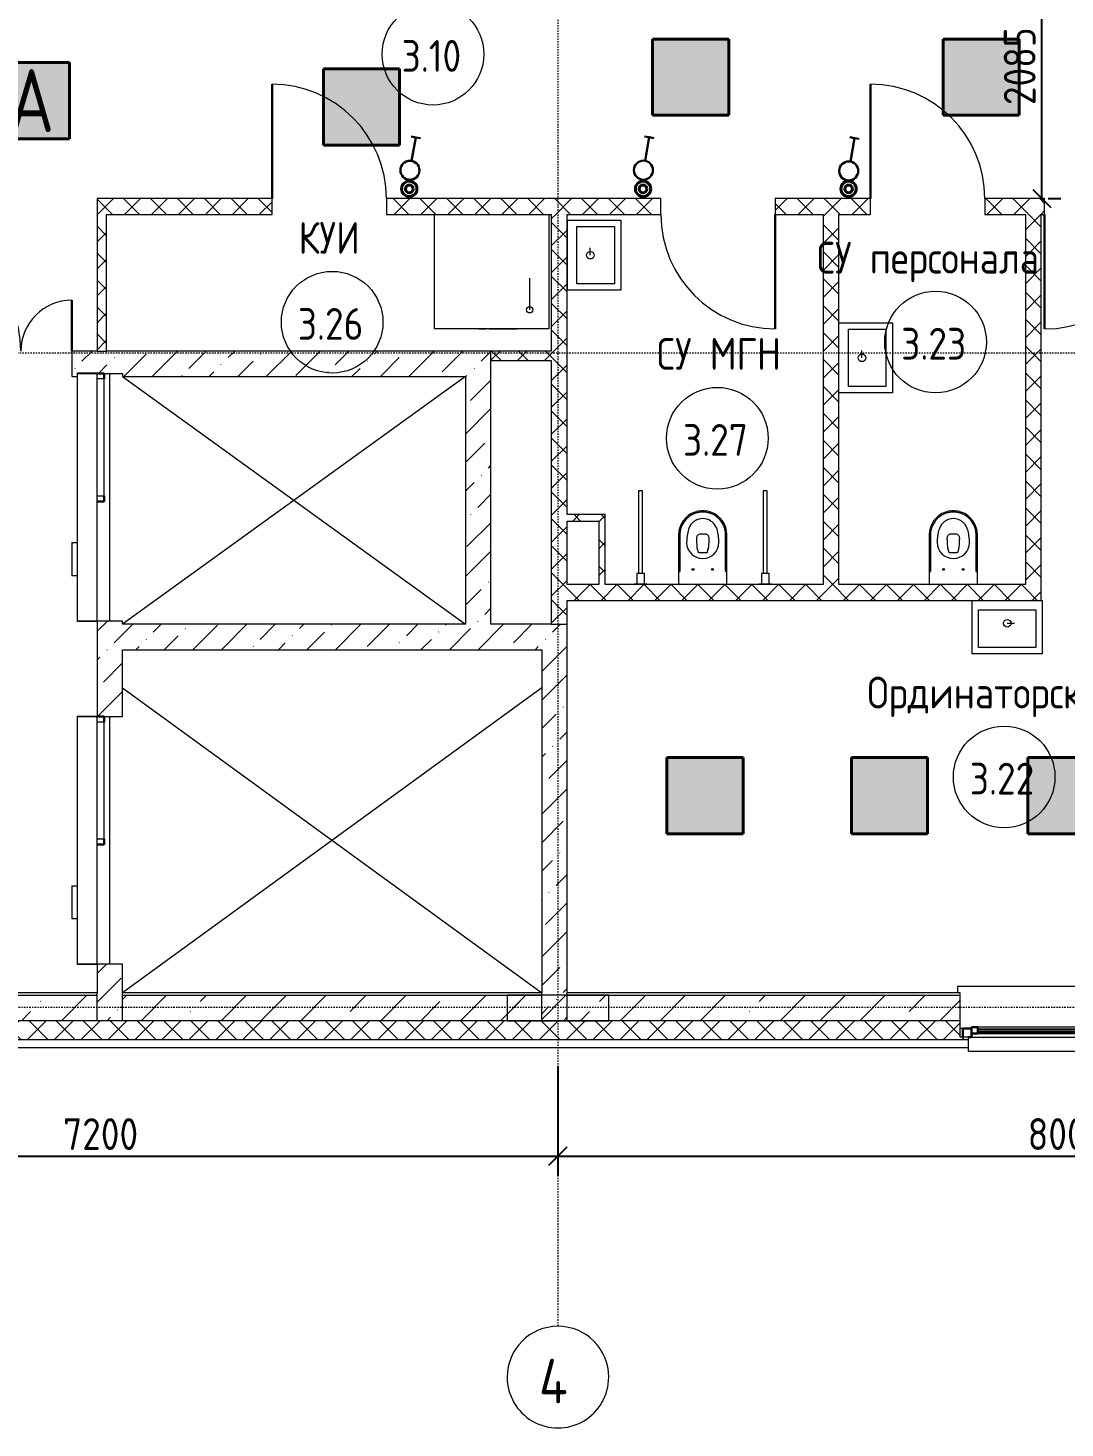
# Model space of a CAD drawing. Header units: millimetres. Extents: x -174154 to -170572, y -111302 to -109817.
# Drawn here: x -173946.4 to -173864.7, y -110966.9 to -110856.7 of the extents above; entities that cross this region are included whole.
import ezdxf

# ---------------------------------------------------------------- set-up
doc = ezdxf.new("R2010")
doc.units = ezdxf.units.MM
doc.linetypes.add('ACAD_ISO02W100', pattern=[15, 12, -3])
doc.linetypes.add('ADSK_Линия сетки', pattern=[21, 12, -3, 3, -3])
doc.layers.get('Defpoints').update_dxf_attribs({"color": 70})
doc.layers.add('!Выключатели', color=200, linetype='Continuous')
for name, color, linetype, lineweight in [('!Освещение', 190, 'Continuous', 40), ('!Подложка', 252, 'ACAD_ISO02W100', 25), ('SANINDUSA', 7, 'Continuous', 9), ('Двери', 7, 'Continuous', 18), ('Каркас_Импост', 7, 'Continuous', 18), ('Колонны', 7, 'Continuous', 18), ('Марки помещений', 7, 'Continuous', 18), ('Обобщенные модели', 7, 'Continuous', 18), ('Окна', 7, 'Continuous', 18), ('Оси', 7, 'Continuous', 9), ('Остекление', 7, 'Continuous', 30), ('Отлив', 7, 'Continuous', 18), ('Панель', 7, 'Continuous', 18), ('Перекрытия', 7, 'Continuous', 18), ('Подоконник_Верхний брус', 7, 'Continuous', 18), ('Размеры', 7, 'Continuous', 9), ('Сантехнические приборы', 7, 'Continuous', 18), ('Стены разрез', 7, 'Continuous', 40), ('Стены штриховка', 7, 'Continuous', 18), ('Электрика', 7, 'Continuous', 40)]:
    doc.layers.add(name, color=color, linetype=linetype, lineweight=lineweight)
doc.layers.add('Линии', color=7, linetype='Continuous', lineweight=9, true_color=0x00a600)
doc.styles.add('GOST Common', font='GOST Common.ttf', dxfattribs={"width": 0.9, "height": 250})
doc.styles.add('GOST Common_1', font='GOST Common.ttf', dxfattribs={"width": 0.9, "height": 350})
doc.styles.get("Standard").update_dxf_attribs({"font": 'GOST_A.TTF'})
doc.dimstyles.new('ADSK_Проверочный', dxfattribs={"dimscale": 304.8, "dimtxt": 251.428749, "dimasz": 0.463911, "dimexe": 0.492126, "dimexo": 0.492126, "dimgap": 0.164042, "dimtad": 1, "dimdec": 0, "dimdsep": 46, "dimtxsty": 'GOST Common', "dimblk1": 'OBLIQUE', "dimblk2": 'OBLIQUE', "dimsah": 1, "dimcen": 0.09, "dimazin": 0, "dimtfac": 1, "dimtdec": 4, "dimtix": 1, "dimtmove": 0, "dimatfit": 3, "dimfxl": 1, "dimtvp": 1, "dimtolj": 1, "dimtzin": 0, "dimarcsym": 2})
pattern_1 = [(45, (30280, 12305), (-106.066, 106.066), []), (135, (30280, 12305), (-106.066, -106.066), [])]
pattern_2 = [(45, (30280, 12305), (84.1903, 308.6967), [396.875, -79.375, 3.353, -76.022])]

# ---------------------------------------------------------------- blocks, each defined once
blk = doc.blocks.new('*U228')
at = {"layer": 'Электрика', "true_color": 0xffffff}
h = blk.add_hatch(color=7, dxfattribs=at)
h.dxf.hatch_style = 1
h.paths.add_polyline_path([(3.025, 3.025), (3.025, -3.025), (-3.025, -3.025), (-3.025, 3.025)])
at = {"layer": 'Электрика', "color": 5}
for p, q in [((-3.025, -3.025), (-3.025, 3.025)), ((-3.025, 3.025), (3.025, 3.025)), ((3.025, 3.025), (3.025, -3.025)), ((-3.025, -3.025), (3.025, -3.025))]:
    blk.add_line(p, q, dxfattribs=at)
blk = doc.blocks.new('*U227')
at = {"layer": 'Электрика', "true_color": 0xffffff}
h = blk.add_hatch(color=7, dxfattribs=at)
h.dxf.hatch_style = 1
h.paths.add_polyline_path([(3.025, 3.025), (3.025, -3.025), (-3.025, -3.025), (-3.025, 3.025)])
at = {"layer": 'Электрика', "color": 1}
for p, q in [((-3.025, -3.025), (-3.025, 3.025)), ((-3.025, 3.025), (3.025, 3.025)), ((3.025, 3.025), (3.025, -3.025)), ((-3.025, -3.025), (3.025, -3.025))]:
    blk.add_line(p, q, dxfattribs=at)
at = {"layer": 'Электрика', "color": 1, "insert": (0, 0), "char_height": 5, "width": 6.05, "attachment_point": 5}
blk.add_mtext('А', dxfattribs=at)
blk = doc.blocks.new('*U245')
at = {"color": 0, "linetype": 'ByBlock', "lineweight": -2}
for points in [[(0.34, -0.94), (1.2, -3.29)], [(0.73, -3.46), (1.2, -3.29)], [(1.2, -3.29), (1.67, -3.12)]]:
    blk.add_lwpolyline(points, dxfattribs=at)
blk.add_circle((0, 0), 1, dxfattribs=at)
blk = doc.blocks.new('AC_Дверь_Однопольная_ПВХ - 860х2080h В Л-799849-В_АР_ПЭ_03 Этаж')
at = {"layer": 'Панель', "lineweight": 30}
blk.add_line((450, 63), (450, 963), dxfattribs=at)
at = {"layer": 'Панель'}
blk.add_arc((450, 63), 900, 90, 180, dxfattribs=at)
blk = doc.blocks.new('AC_Дверь_Двупольная_ПВХ - 1260х2080h М-799338-В_АР_ПЭ_03 Этаж')
at = {"layer": 'Панель', "lineweight": 30}
for p, q in [((-650, 100), (-650, 1000)), ((650, 100), (650, 500))]:
    blk.add_line(p, q, dxfattribs=at)
at = {"layer": 'Панель'}
for centre, radius, start, end in [((-650, 100), 900, 360, 90), ((650, 100), 400, 90, 180)]:
    blk.add_arc(centre, radius, start, end, dxfattribs=at)
blk = doc.blocks.new('AC_Дверь_Однопольная_ПВХ - 860х2080h В Пр-799691-В_АР_ПЭ_03 Этаж')
at = {"layer": 'Панель', "lineweight": 30}
blk.add_line((-450, 62.5), (-450, 962.5), dxfattribs=at)
at = {"layer": 'Панель'}
blk.add_arc((-450, 62.5), 900, 0, 90, dxfattribs=at)
blk = doc.blocks.new('Sanitary_Toilets_Sanindusa_New-WC-Care-F-D-Low-Level-Toilet - SanitaSimplesNewWccareDc129011004-293511-В_АР_ПЭ_03 Этаж')
at = {"layer": 'SANINDUSA'}
for p, q in [((73, 635), (63, 632)), ((187, 632), (177, 635)), ((-55, 453), (-55, 168)), ((305, 168), (305, 453))]:
    blk.add_line(p, q, dxfattribs=at)
at = {"layer": 'SANINDUSA', "flags": 128}
for points in [[(184, 623), (179, 625), (175, 626), (165, 628), (156, 629), (147, 631), (138, 632), (129, 633), (125, 633), (125, 633), (125, 633), (121, 633), (112, 632), (103, 631), (94, 629), (85, 628), (75, 626), (70, 625), (66, 623)], [(-65, 453), (-65, 203), (-65, 162), (-65, 73)], [(160, 313), (160, 313), (161, 319), (163, 326), (165, 331), (166, 336), (169, 344), (171, 351), (172, 356), (172, 361), (173, 378), (174, 394), (174, 410), (175, 427), (174, 432), (173, 437), (171, 442), (169, 447), (165, 451), (161, 454), (157, 457), (152, 458), (149, 459), (145, 459), (125, 459), (105, 459), (101, 459), (98, 458), (93, 457), (89, 454), (85, 451), (81, 447), (79, 442), (77, 437), (76, 432), (75, 427), (76, 410), (76, 394), (77, 378), (78, 361), (78, 356), (79, 351), (81, 344), (84, 336), (85, 331), (87, 326), (89, 319), (90, 313), (90, 313)], [(315, 73), (315, 162), (315, 203), (315, 453)], [(158, 313), (147, 312), (138, 312), (128, 312), (125, 312), (122, 312), (112, 312), (103, 312), (92, 313)]]:
    blk.add_lwpolyline(points, dxfattribs=at)
at = {"layer": 'SANINDUSA'}
for centre in [(48, 182), (202, 182)]:
    blk.add_circle(centre, 7.5, dxfattribs=at)
for centre, radius, start, end in [((125, 453), 190, 109.1388, 180), ((125, 453), 180, 126.1419, 165.506), ((135, 437), 199, 115.5811, 126.0177), ((125, 464), 117, 121.5459, 135.5035), ((123, 465), 168, 109.8326, 115.7716), ((125, 464), 117, 90, 121.5459), ((125, 453), 190, 74.0853, 105.9147), ((125, 464), 117, 58.4541, 90), ((127, 465), 168, 64.2281, 70.1677), ((125, 464), 117, 44.4965, 58.4541), ((125, 453), 190, 0, 70.8612), ((115, 438), 198, 53.981, 64.4202), ((125, 453), 180, 14.494, 53.8581), ((125, 452), 180, 165.4785, 179.9858), ((365, 394), 367, 163.7398, 180), ((125, 464), 117, 135.5035, 163.7398), ((125, 464), 117, 16.2602, 44.4965), ((-115, 394), 367, 0, 16.2602), ((125, 452), 180, 0.0208, 14.515), ((125, 394), 127, 180, 270), ((125, 394), 127, 270, 0), ((-62, 162), 3.44, 179.7156, 283.8439), ((-56, 159), 4.87, 120.6298, 184.2515), ((-60, 168), 4.95, 292.1319, 359.6178), ((310, 168), 4.95, 180.3822, 247.8681), ((306, 159), 4.87, 355.7485, 59.3702), ((312, 162), 3.45, 256.3503, 0.0903), ((-55, 73), 10, 180, 270), ((305, 73), 10, 270, 0)]:
    blk.add_arc(centre, radius, start, end, dxfattribs=at)
blk = doc.blocks.new('ADSK_Умывальник со смесителем - Умывальник-V7-В_АР_ПЭ_03 Этаж')
at = {"layer": 'Сантехнические приборы'}
for p, q in [((-275, -420), (-275, 0)), ((275, 0), (275, -420)), ((-225, -370), (-225, -75)), ((-225, -75), (225, -75)), ((225, -75), (225, -370)), ((0, -180), (57, -180)), ((275, -420), (-275, -420)), ((225, -370), (-225, -370))]:
    blk.add_line(p, q, dxfattribs=at)
blk.add_circle((0, -180), 30, dxfattribs=at)
blk = doc.blocks.new('Mediclinics_Vertical stainless steel swing grab bar_BG0900x - BG0900C-228125-В_АР_ПЭ_03 Этаж')
at = {"layer": 'Обобщенные модели'}
for p, q in [((-7415, -7924), (-7415, -8574)), ((-7383, -7924), (-7415, -7924)), ((-7383, -8574), (-7383, -7924)), ((-7428, -8574), (-7428, -8659)), ((-7369, -8574), (-7428, -8574)), ((-7369, -8659), (-7369, -8574)), ((-7449, -8659), (-7449, -8662)), ((-7349, -8659), (-7449, -8659)), ((-7431, -8659), (-7437, -8659)), ((-7437, -8659), (-7431, -8659)), ((-7431, -8659), (-7437, -8659)), ((-7437, -8659), (-7431, -8659)), ((-7431, -8659), (-7437, -8659)), ((-7437, -8659), (-7431, -8659)), ((-7361, -8659), (-7367, -8659)), ((-7367, -8659), (-7361, -8659)), ((-7361, -8659), (-7367, -8659)), ((-7367, -8659), (-7361, -8659)), ((-7361, -8659), (-7367, -8659)), ((-7367, -8659), (-7361, -8659)), ((-7349, -8662), (-7349, -8659))]:
    blk.add_line(p, q, dxfattribs=at)
blk = doc.blocks.new('ADSK_Умывальник со смесителем - Умывальник-246140-В_АР_ПЭ_03 Этаж')
at = {"layer": 'Сантехнические приборы'}
for p, q in [((-275, -420), (-275, 0)), ((-275, 0), (275, 0)), ((275, 0), (275, -420)), ((-225, -370), (-225, -75)), ((-225, -75), (225, -75)), ((225, -75), (225, -370)), ((0, -180), (57, -180)), ((275, -420), (-275, -420)), ((225, -370), (-225, -370))]:
    blk.add_line(p, q, dxfattribs=at)
blk.add_circle((0, -180), 30, dxfattribs=at)
blk = doc.blocks.new('B2B_Окно_1створка - 1320х1460h-729011-В_АР_ПЭ_03 Этаж')
at = {"layer": 'Каркас_Импост', "lineweight": 30}
for p, q in [((-660, 135), (-660, 65)), ((-590, 135), (-615, 135)), ((-590, 105), (-590, 135)), ((590, 135), (590, 105)), ((615, 135), (590, 135)), ((660, 65), (660, 135)), ((-660, 65), (-590, 65)), ((-540, 105), (-590, 105)), ((-590, 105), (-590, 55)), ((-590, 55), (-540, 55)), ((-540, 55), (-540, 105)), ((540, 105), (540, 55)), ((590, 105), (540, 105)), ((540, 55), (590, 55)), ((590, 55), (590, 105)), ((590, 65), (660, 65))]:
    blk.add_line(p, q, dxfattribs=at)
at = {"layer": 'Каркас_Импост'}
for p, q in [((590, 135), (-590, 135)), ((540, 105), (-540, 105)), ((-540, 55), (540, 55))]:
    blk.add_line(p, q, dxfattribs=at)
at = {"layer": 'Остекление'}
for p, q in [((540, 95), (-540, 95)), ((-540, 95), (-540, 75)), ((-540, 75), (540, 75)), ((540, 75), (540, 95))]:
    blk.add_line(p, q, dxfattribs=at)
blk = doc.blocks.new('В2В_Подоконник_ПВХ - ПВХ-717279-В_АР_ПЭ_03 Этаж')
at = {"layer": 'Подоконник_Верхний брус'}
for p, q in [((-680, 0), (-660, 0)), ((660, 0), (680, 0)), ((-700, -280), (-700, -330)), ((-700, -330), (700, -330)), ((700, -330), (700, -280))]:
    blk.add_line(p, q, dxfattribs=at)
blk = doc.blocks.new('B2B_Отлив - Отлив_металлический-717280-В_АР_ПЭ_03 Этаж')
at = {"layer": 'Отлив'}
for p, q in [((-615, 80), (-615, 110)), ((615, 110), (-615, 110)), ((-615, 1), (615, 1)), ((615, 110), (615, 80))]:
    blk.add_line(p, q, dxfattribs=at)
blk = doc.blocks.new('SlidingDoor-dormakaba-AL501_SingleSliding-WallHosted - Aluminium Framed Door - Sliding Right to Left-810242-В_АР_ПЭ_03 Этаж')
at = {"layer": 'Двери'}
for p, q in [((-978, -253.4), (-978, -100)), ((-978, -100), (-975, -100)), ((-975, -100), (-975, -253.4)), ((-975, -253.4), (-975, -100)), ((975, -100), (-975, -100)), ((-11.5, -45.5), (-931, -45.5)), ((-931, -45.5), (-931, -100)), ((-11.5, -100), (-11.5, -45.5)), ((975, -253.4), (975, -100)), ((975, -100), (978, -100)), ((975, -100), (975, -253.4)), ((978, -100), (978, -253.4)), ((-975, -253.4), (-978, -253.4)), ((975, -253.4), (-975, -253.4)), ((357.5, -283.4), (357.5, -253.4)), ((357.5, -298.4), (357.5, -283.4)), ((357.5, -298.4), (617.5, -298.4)), ((617.5, -253.4), (617.5, -283.4)), ((617.5, -283.4), (617.5, -298.4)), ((978, -253.4), (975, -253.4))]:
    blk.add_line(p, q, dxfattribs=at)
at = {"layer": 'Двери', "lineweight": 30}
for p, q in [((-931, -45.5), (-975, -45.5)), ((-975, -45.5), (-975, -100)), ((32.5, -45.5), (-11.5, -45.5)), ((32.5, -100), (32.5, -45.5))]:
    blk.add_line(p, q, dxfattribs=at)
blk = doc.blocks.new('ADSK_Умывальник со смесителем - Умывальник-V11-В_АР_ПЭ_03 Этаж')
at = {"layer": 'Сантехнические приборы'}
for p, q in [((-275, -420), (-275, 0)), ((268, 0), (275, 0)), ((275, 0), (275, -420)), ((-225, -370), (-225, -75)), ((-225, -75), (225, -75)), ((225, -75), (225, -370)), ((0, -180), (57, -180)), ((275, -420), (-275, -420)), ((225, -370), (-225, -370))]:
    blk.add_line(p, q, dxfattribs=at)
blk.add_circle((0, -180), 30, dxfattribs=at)
blk = doc.blocks.new('ADSK_Душевой поддон_ГОСТ 23695-2016 - ПДСм 800 _h_315_-267082-В_АР_ПЭ_03 Этаж')
at = {"layer": 'Сантехнические приборы'}
for p, q in [((0, -900), (0, 0)), ((0, 0), (900, 0)), ((250, 0), (450, 0)), ((450, 0), (250, 0)), ((430, 0), (430, 0)), ((430, 0), (470, 0)), ((470, 0), (430, 0)), ((450, 0), (550, 0)), ((450, 0), (650, 0)), ((450, 0), (650, 0)), ((470, 0), (470, 0)), ((494, 0), (606, 0)), ((550, 0), (494, 0)), ((550, 0), (606, 0)), ((900, 0), (900, -900)), ((430, 0), (470, 0)), ((470, 0), (430, 0)), ((150, -150), (150, -400)), ((900, -900), (0, -900))]:
    blk.add_line(p, q, dxfattribs=at)
blk.add_circle((150, -150), 25, dxfattribs=at)
blk = doc.blocks.new('Ось сетки - D8-4846-В_АР_ПЭ_03 Этаж')
at = {"layer": 'Оси', "lineweight": 18}
for start, end in [(360, 180), (180, 360)]:
    blk.add_arc((0, 0), 4, start, end, dxfattribs=at)
blk = doc.blocks.new('ADSK_Марка_Помещение_2_ГОСТ21-501-2011 - Имя и Категория-86712-В_АР_ПЭ_03 Этаж')
at = {"layer": 'Марки помещений'}
blk.add_circle((0, 0), 4, dxfattribs=at)
blk = doc.blocks.new('_Oblique')
at = {"color": 0, "linetype": 'ByBlock', "lineweight": -2}
blk.add_line((-0.5, -0.5), (0.5, 0.5), dxfattribs=at)
blk = doc.blocks.new('*D535')
at = {"layer": 'Defpoints', "color": 0, "transparency": 16777216}
for p in [(15030, 0), (22230, 0), (22230, -857)]:
    blk.add_point(p, dxfattribs=at)
at = {"layer": 'Размеры', "color": 0, "lineweight": -2, "transparency": 16777216}
for p, q in [((15030, -150), (15030, -1007)), ((22230, -150), (22230, -1007)), ((15030, -857), (22230, -857))]:
    blk.add_line(p, q, dxfattribs=at)
at = {"layer": 'Размеры', "color": 0, "lineweight": -2, "transparency": 16777216, "xscale": 141.4, "yscale": 141.4, "zscale": 141.4, "rotation": 180}
blk.add_blockref('_Oblique', (15030, -857), dxfattribs=at)
at = {"layer": 'Размеры', "color": 0, "lineweight": -2, "transparency": 16777216, "xscale": 141.4, "yscale": 141.4, "zscale": 141.4}
blk.add_blockref('_Oblique', (22230, -857), dxfattribs=at)
at = {"layer": 'Размеры', "color": 0, "transparency": 16777216, "insert": (18630, -682), "char_height": 250, "width": 756.84, "attachment_point": 5, "style": 'GOST Common'}
blk.add_mtext('\\A1;7200', dxfattribs=at)
blk = doc.blocks.new('*D536')
at = {"layer": 'Defpoints', "color": 0, "transparency": 16777216}
for p in [(22230, 0), (30230, 0), (30230, -857)]:
    blk.add_point(p, dxfattribs=at)
at = {"layer": 'Размеры', "color": 0, "lineweight": -2, "transparency": 16777216}
for p, q in [((22230, -150), (22230, -1007)), ((30230, -150), (30230, -1007)), ((22230, -857), (30230, -857))]:
    blk.add_line(p, q, dxfattribs=at)
at = {"layer": 'Размеры', "color": 0, "lineweight": -2, "transparency": 16777216, "xscale": 141.4, "yscale": 141.4, "zscale": 141.4, "rotation": 180}
blk.add_blockref('_Oblique', (22230, -857), dxfattribs=at)
at = {"layer": 'Размеры', "color": 0, "lineweight": -2, "transparency": 16777216, "xscale": 141.4, "yscale": 141.4, "zscale": 141.4}
blk.add_blockref('_Oblique', (30230, -857), dxfattribs=at)
at = {"layer": 'Размеры', "color": 0, "transparency": 16777216, "insert": (26230, -682), "char_height": 250, "width": 756.84, "attachment_point": 5, "style": 'GOST Common'}
blk.add_mtext('\\A1;8000', dxfattribs=at)
blk = doc.blocks.new('*D544')
at = {"layer": 'Defpoints', "color": 0, "transparency": 16777216}
for p in [(25940, 8765), (26040, 8765), (25940, 6680)]:
    blk.add_point(p, dxfattribs=at)
at = {"layer": 'Размеры', "color": 0, "lineweight": -2, "transparency": 16777216}
for p, q in [((26040, 6680), (26040, 8765)), ((26090, 8765), (26190, 8765)), ((26090, 6680), (26190, 6680))]:
    blk.add_line(p, q, dxfattribs=at)
at = {"layer": 'Размеры', "color": 0, "lineweight": -2, "transparency": 16777216, "xscale": 141.4, "yscale": 141.4, "zscale": 141.4}
for p, rotation in [((26040, 8765), 90), ((26040, 6680), 270)]:
    blk.add_blockref('_Oblique', p, dxfattribs=dict(at, rotation=rotation))
at = {"layer": 'Размеры', "color": 0, "lineweight": 20, "transparency": 16777216, "insert": (25865, 7722), "char_height": 250, "width": 756.84, "attachment_point": 5, "rotation": 90, "style": 'GOST Common'}
blk.add_mtext('\\A1;2085', dxfattribs=at)
blk = doc.blocks.new('Расп.кор.')
at = {"layer": 'Электрика', "lineweight": 40}
for radius in [0.605, 0.303]:
    blk.add_circle((0, 0), radius, dxfattribs=at)
blk = doc.blocks.new('A$C7b4e20c5')
at = {"layer": 'Колонны', "lineweight": 20, "true_color": 0x636466}
h = blk.add_hatch(dxfattribs=at)
h.set_pattern_fill('FP_3', color=251, style=0, pattern_type=2)
h.set_pattern_definition([(45, (30280, 12305), (-314.309, 314.309), []), (45, (30594.3, 12305), (-314.309, 314.309), [222.25, -111.125])])
h.paths.add_polyline_path([(22630, 210), (22630, 410), (21830, 410), (21830, 210)])
at = {"layer": 'Стены разрез', "lineweight": 20, "true_color": 0x636466}
h = blk.add_hatch(dxfattribs=at)
h.set_pattern_fill('FP_1', color=251, style=0, pattern_type=2)
h.set_pattern_definition(pattern_1)
h.paths.add_polyline_path([(26061.5, 6555), (26061.5, 6680), (25590.9, 6680), (25590.9, 6555), (26035, 6555)])
h.paths.add_polyline_path([(26961.5, 6555), (27035, 6555), (27035, 6680), (26961.5, 6680)])
h.paths.add_polyline_path([(23040.9, 6555), (23040.9, 6680), (20880, 6680), (20880, 6555), (22302.5, 6555)])
h.paths.add_polyline_path([(24690.9, 6555), (24690.9, 6680), (23940.9, 6680), (23940.9, 6555), (24442.5, 6555)])
h.paths.add_polyline_path([(19650.2, 6555), (19980, 6555), (19980, 6680), (18602.5, 6680), (18602.5, 6555), (18677.5, 6555)])
h = blk.add_hatch(dxfattribs=at)
h.set_pattern_fill('FP_1', color=251, style=0, pattern_type=2)
h.set_pattern_definition(pattern_1)
h.paths.add_polyline_path([(18677.5, 5480), (18677.5, 6555), (18602.5, 6555), (18602.5, 5480)])
h = blk.add_hatch(dxfattribs=at)
h.set_pattern_fill('FP_1', color=251, style=0, pattern_type=2)
h.set_pattern_definition(pattern_1)
h.paths.add_polyline_path([(22302.5, 3330), (22302.5, 6555), (22177.5, 6555), (22177.5, 3330)])
h = blk.add_hatch(dxfattribs=at)
h.set_pattern_fill('FP_1', color=251, style=0, pattern_type=2)
h.set_pattern_definition(pattern_1)
h.paths.add_polyline_path([(24442.5, 3642.9), (24442.5, 6555), (24317.5, 6555), (24317.5, 3642.9)])
h = blk.add_hatch(dxfattribs=at)
h.set_pattern_fill('FP_1', color=251, style=0, pattern_type=2)
h.set_pattern_definition(pattern_1)
h.paths.add_polyline_path([(26035, 3517.9), (26035, 6555), (25910, 6555), (25910, 3517.9)])
h = blk.add_hatch(dxfattribs=at)
h.set_pattern_fill('FP_4', color=251, style=0, pattern_type=2)
h.set_pattern_definition(pattern_2)
h.paths.add_polyline_path([(18449.1, 5280), (18449.6, 5308), (18602.5, 5308), (18602.5, 5480), (18402.5, 5480), (18402.5, 5280)])
h.paths.add_polyline_path([(17102.5, 5280), (17102.5, 5480), (15317.5, 5480), (15317.5, 5280), (15517.5, 5280)])
h = blk.add_hatch(dxfattribs=at)
h.set_pattern_fill('FP_4', color=251, style=0, pattern_type=2)
h.set_pattern_definition(pattern_2)
h.paths.add_polyline_path([(21502.5, 5280), (21702.5, 5280), (21702.5, 5480), (18602.5, 5480), (18602.5, 5305), (18802.5, 5305), (18802.5, 5280), (21152.5, 5280)])
h = blk.add_hatch(dxfattribs=at)
h.set_pattern_fill('FP_1', color=251, style=0, pattern_type=2)
h.set_pattern_definition(pattern_1)
h.paths.add_polyline_path([(22177.5, 5405), (22177.5, 5480), (21702.5, 5480), (21702.5, 5405)])
h = blk.add_hatch(dxfattribs=at)
h.set_pattern_fill('FP_4', color=251, style=0, pattern_type=2)
h.set_pattern_definition(pattern_2)
h.paths.add_polyline_path([(21702.5, 3330), (21702.5, 5280), (21502.5, 5280), (21502.5, 3330)])
h = blk.add_hatch(dxfattribs=at)
h.set_pattern_fill('FP_1', color=251, style=0, pattern_type=2)
h.set_pattern_definition(pattern_1)
h.paths.add_polyline_path([(22552.5, 4142.9), (22602.5, 4142.9), (22602.5, 4192.9), (22302.5, 4192.9), (22302.5, 4142.9)])
h = blk.add_hatch(dxfattribs=at)
h.set_pattern_fill('FP_1', color=251, style=0, pattern_type=2)
h.set_pattern_definition(pattern_1)
h.paths.add_polyline_path([(22602.5, 3642.9), (22602.5, 4142.9), (22552.5, 4142.9), (22552.5, 3642.9)])
h = blk.add_hatch(dxfattribs=at)
h.set_pattern_fill('FP_1', color=251, style=0, pattern_type=2)
h.set_pattern_definition(pattern_1)
h.paths.add_polyline_path([(25910, 3517.9), (25910, 3642.9), (22302.5, 3642.9), (22302.5, 3517.9), (24157, 3517.9)])
h = blk.add_hatch(dxfattribs=at)
h.set_pattern_fill('FP_4', color=251, style=0, pattern_type=2)
h.set_pattern_definition(pattern_2)
h.paths.add_polyline_path([(18602.5, 210), (18802.5, 210), (18802.5, 655), (18602.5, 655), (18602.5, 410)])
h.paths.add_polyline_path([(18802.5, 2605), (18802.5, 3355), (18602.5, 3355), (18602.5, 2605)])
h = blk.add_hatch(dxfattribs=at)
h.set_pattern_fill('FP_4', color=251, style=0, pattern_type=2)
h.set_pattern_definition(pattern_2)
h.paths.add_polyline_path([(22102.5, 3130), (22302.5, 3130), (22302.5, 3330), (18802.5, 3330), (18802.5, 3130), (21152.5, 3130)])
h = blk.add_hatch(dxfattribs=at)
h.set_pattern_fill('FP_4', color=251, style=0, pattern_type=2)
h.set_pattern_definition(pattern_2)
h.paths.add_polyline_path([(22102.5, 210), (22302.5, 210), (22302.5, 3130), (22102.5, 3130), (22102.5, 410)])
h = blk.add_hatch(dxfattribs=at)
h.set_pattern_fill('FP_2', color=251, style=0, pattern_type=2)
h.set_pattern_definition([(45, (30280, 12305), (-314.309, 314.309), []), (45, (30594.3, 12305), (-314.309, 314.309), [555.625, -111.125, 3.353, -107.772])])
h.paths.add_polyline_path([(30110, 210), (30130, 210), (30130, 410), (27235, 410), (27235, 210), (28663.9, 210)])
h.paths.add_polyline_path([(24157, 210), (25396.4, 210), (25396.4, 410), (22302.5, 410), (22302.5, 210)])
h.paths.add_polyline_path([(27035, 210), (27035, 410), (26756.4, 410), (26756.4, 210)])
h.paths.add_polyline_path([(22102.5, 210), (22102.5, 410), (18802.5, 410), (18802.5, 210), (21152.5, 210)])
h.paths.add_polyline_path([(18523.5, 210), (18602.5, 210), (18602.5, 410), (15517.5, 410), (15517.5, 210), (18147.9, 210)])
h.paths.add_polyline_path([(15143.4, 210), (15317.5, 210), (15317.5, 410), (14910, 410), (14910, 210)])
h = blk.add_hatch(dxfattribs=at)
h.set_pattern_fill('FP_1', color=251, style=0, pattern_type=2)
h.set_pattern_definition(pattern_1)
h.paths.add_polyline_path([(30330, 60), (30330, 210), (26756.4, 210), (26756.4, 80), (26691.4, 80), (26691.4, 60), (30166.1, 60)])
h.paths.add_polyline_path([(24157, 60), (25461.4, 60), (25461.4, 80), (25396.4, 80), (25396.4, 210), (14910, 210), (14910, 60), (21152.5, 60)])
at = {"layer": 'Колонны', "color": 251, "lineweight": 20, "true_color": 0x636466}
for p, q in [((22630, 410), (21830, 410)), ((21830, 410), (21830, 210)), ((22630, 210), (22630, 410)), ((21830, 210), (22630, 210))]:
    blk.add_line(p, q, dxfattribs=at)
at = {"layer": 'Линии', "color": 251, "lineweight": 20, "true_color": 0x636466}
for p, q in [((18802.5, 5280), (21502.5, 3330)), ((21502.5, 5280), (18802.5, 3330)), ((18802.5, 2830), (22102.5, 430)), ((22102.5, 2830), (18802.5, 430))]:
    blk.add_line(p, q, dxfattribs=at)
at = {"layer": 'Оси', "linetype": 'ADSK_Линия сетки'}
for p, q in [((22230, 16592.9), (22230, -2195)), ((32579.7, 5465), (-1856.4, 5465)), ((32780, 315), (-1856.4, 315))]:
    blk.add_line(p, q, dxfattribs=at)
at = {"layer": 'Перекрытия', "color": 251, "lineweight": 20, "true_color": 0x636466}
for p, q in [((18702.5, 3355), (18702.5, 5305)), ((18702.5, 655), (18702.5, 2605))]:
    blk.add_line(p, q, dxfattribs=at)
at = {"layer": 'Стены разрез', "color": 251, "lineweight": 20, "true_color": 0x636466}
for p, q in [((19980, 6680), (18602.5, 6680)), ((18602.5, 6680), (18602.5, 5480)), ((19980, 6555), (19980, 6680)), ((23040.9, 6680), (20880, 6680)), ((20880, 6680), (20880, 6555)), ((23040.9, 6555), (23040.9, 6680)), ((24690.9, 6680), (23940.9, 6680)), ((23940.9, 6680), (23940.9, 6555)), ((24690.9, 6555), (24690.9, 6680)), ((26061.5, 6680), (25590.9, 6680)), ((25590.9, 6680), (25590.9, 6555)), ((26061.5, 6555), (26061.5, 6680)), ((18677.5, 6555), (19980, 6555)), ((18677.5, 5480), (18677.5, 6555)), ((20880, 6555), (22177.5, 6555)), ((22177.5, 6555), (22177.5, 5480)), ((22302.5, 6555), (23040.9, 6555)), ((22302.5, 4192.9), (22302.5, 6555)), ((23940.9, 6555), (24317.5, 6555)), ((24317.5, 6555), (24317.5, 3642.9)), ((24442.5, 6555), (24690.9, 6555)), ((24442.5, 3642.9), (24442.5, 6555)), ((25590.9, 6555), (25910, 6555)), ((25910, 6555), (25910, 3642.9)), ((26035, 6555), (26061.5, 6555)), ((26035, 3517.9), (26035, 6555)), ((18602.5, 5480), (18402.5, 5480)), ((18402.5, 5480), (18402.5, 5280)), ((22177.5, 5480), (18677.5, 5480)), ((21702.5, 3330), (21702.5, 5405)), ((21702.5, 5405), (22177.5, 5405)), ((22177.5, 5405), (22177.5, 3330)), ((18602.5, 5305), (18802.5, 5305)), ((18802.5, 5305), (18802.5, 5280)), ((18402.5, 5280), (18449.1, 5280)), ((18802.5, 5280), (21502.5, 5280)), ((21502.5, 5280), (21502.5, 3330)), ((22602.5, 4192.9), (22302.5, 4192.9)), ((22602.5, 3642.9), (22602.5, 4192.9)), ((22302.5, 3642.9), (22302.5, 4142.9)), ((22302.5, 4142.9), (22552.5, 4142.9)), ((22552.5, 4142.9), (22552.5, 3642.9)), ((22552.5, 3642.9), (22302.5, 3642.9)), ((24317.5, 3642.9), (22602.5, 3642.9)), ((25910, 3642.9), (24442.5, 3642.9)), ((22302.5, 430), (22302.5, 3517.9)), ((22302.5, 3517.9), (26035, 3517.9)), ((18802.5, 3355), (18602.5, 3355)), ((18602.5, 3352), (18602.5, 2608)), ((18802.5, 3330), (18802.5, 3355)), ((21502.5, 3330), (18802.5, 3330)), ((22177.5, 3330), (21702.5, 3330)), ((18802.5, 2605), (18802.5, 3130)), ((18802.5, 3130), (22102.5, 3130)), ((22102.5, 3130), (22102.5, 430)), ((18602.5, 2605), (18802.5, 2605)), ((18802.5, 655), (18602.5, 655)), ((18602.5, 652), (18602.5, 430)), ((18802.5, 430), (18802.5, 655)), ((18602.5, 430), (16017.5, 430)), ((22102.5, 430), (18802.5, 430)), ((25396.4, 430), (22302.5, 430)), ((25396.4, 80), (25396.4, 430)), ((25461.4, 80), (25396.4, 80)), ((25461.4, 0), (25461.4, 80)), ((10835, 0), (25461.4, 0))]:
    blk.add_line(p, q, dxfattribs=at)
at = {"layer": 'Стены штриховка', "color": 251, "lineweight": 20, "true_color": 0x636466}
for p, q in [((18602.5, 5480), (18677.5, 5480)), ((21702.5, 5405), (21702.5, 5480)), ((22177.5, 3330), (22302.5, 3330)), ((15517.5, 410), (18602.5, 410)), ((18602.5, 210), (18602.5, 430)), ((18802.5, 210), (18802.5, 430)), ((18802.5, 410), (22102.5, 410)), ((22102.5, 210), (22102.5, 430)), ((22302.5, 210), (22302.5, 430)), ((22302.5, 410), (25396.4, 410)), ((25396.4, 210), (10900, 210)), ((25461.4, 60), (10835, 60))]:
    blk.add_line(p, q, dxfattribs=at)
at = {"layer": 'Двери', "color": 251, "lineweight": 20, "true_color": 0x636466}
for name, p in [('AC_Дверь_Однопольная_ПВХ - 860х2080h В Пр-799691-В_АР_ПЭ_03 Этаж', (20430, 6617.5)), ('AC_Дверь_Однопольная_ПВХ - 860х2080h В Пр-799691-В_АР_ПЭ_03 Этаж', (25140.9, 6617.5)), ('AC_Дверь_Двупольная_ПВХ - 1260х2080h М-799338-В_АР_ПЭ_03 Этаж', (17752.5, 5380))]:
    blk.add_blockref(name, p, dxfattribs=at)
for name, p, rotation in [('AC_Дверь_Однопольная_ПВХ - 860х2080h В Пр-799691-В_АР_ПЭ_03 Этаж', (23490.9, 6617.5), 180), ('AC_Дверь_Однопольная_ПВХ - 860х2080h В Л-799849-В_АР_ПЭ_03 Этаж', (26511.5, 6617.5), 180), ('SlidingDoor-dormakaba-AL501_SingleSliding-WallHosted - Aluminium Framed Door - Sliding Right to Left-810242-В_АР_ПЭ_03 Этаж', (18702.5, 4330), 269.9999999999999), ('SlidingDoor-dormakaba-AL501_SingleSliding-WallHosted - Aluminium Framed Door - Sliding Right to Left-810242-В_АР_ПЭ_03 Этаж', (18702.5, 1630), 269.9999999999999)]:
    blk.add_blockref(name, p, dxfattribs=dict(at, rotation=rotation))
at = {"layer": 'Марки помещений', "color": 251, "lineweight": 20, "true_color": 0x636466, "xscale": 99.99999999999993, "yscale": 99.99999999999993, "zscale": 99.99999999999993}
for p in [(21246.2, 7816.9), (20452.7, 5707.7), (25202.5, 5551.4), (23484.8, 4794.5), (25742.7, 2128.9)]:
    blk.add_blockref('ADSK_Марка_Помещение_2_ГОСТ21-501-2011 - Имя и Категория-86712-В_АР_ПЭ_03 Этаж', p, dxfattribs=at)
at = {"layer": 'Обобщенные модели', "color": 251, "lineweight": 20, "true_color": 0x636466}
for p in [(30280, 12305), (31261, 12305)]:
    blk.add_blockref('Mediclinics_Vertical stainless steel swing grab bar_BG0900x - BG0900C-228125-В_АР_ПЭ_03 Этаж', p, dxfattribs=at)
at = {"layer": 'Окна', "color": 251, "lineweight": 20, "true_color": 0x636466, "rotation": 180}
for name, p in [('В2В_Подоконник_ПВХ - ПВХ-717279-В_АР_ПЭ_03 Этаж', (26076.4, 150)), ('B2B_Окно_1створка - 1320х1460h-729011-В_АР_ПЭ_03 Этаж', (26076.4, 215)), ('B2B_Отлив - Отлив_металлический-717280-В_АР_ПЭ_03 Этаж', (26076.4, 80))]:
    blk.add_blockref(name, p, dxfattribs=at)
at = {"layer": 'Оси', "lineweight": 18, "xscale": 99.99999999999993, "yscale": 99.99999999999993, "zscale": 99.99999999999993, "rotation": 180}
blk.add_blockref('Ось сетки - D8-4846-В_АР_ПЭ_03 Этаж', (22230, -2595), dxfattribs=at)
at = {"layer": 'Сантехнические приборы', "color": 251, "lineweight": 20, "true_color": 0x636466}
for name, p, rotation in [('ADSK_Душевой поддон_ГОСТ 23695-2016 - ПДСм 800 _h_315_-267082-В_АР_ПЭ_03 Этаж', (22157.5, 5655), 180), ('ADSK_Умывальник со смесителем - Умывальник-246140-В_АР_ПЭ_03 Этаж', (22305, 6235), 90.00000000000006), ('ADSK_Умывальник со смесителем - Умывальник-V7-В_АР_ПЭ_03 Этаж', (24442.5, 5427.1), 90.00000000000011)]:
    blk.add_blockref(name, p, dxfattribs=dict(at, rotation=rotation))
for name, p in [('Sanitary_Toilets_Sanindusa_New-WC-Care-F-D-Low-Level-Toilet - SanitaSimplesNewWccareDc129011004-293511-В_АР_ПЭ_03 Этаж', (23245.2, 3580.4)), ('Sanitary_Toilets_Sanindusa_New-WC-Care-F-D-Low-Level-Toilet - SanitaSimplesNewWccareDc129011004-293511-В_АР_ПЭ_03 Этаж', (25217.5, 3580.4)), ('ADSK_Умывальник со смесителем - Умывальник-V11-В_АР_ПЭ_03 Этаж', (25766.5, 3517.9))]:
    blk.add_blockref(name, p, dxfattribs=at)
at = {"layer": 'Марки помещений', "color": 251, "lineweight": 20, "true_color": 0x636466, "char_height": 250, "attachment_point": 1, "style": 'GOST Common'}
for s, insert, width in [('3.10', (20999.5, 7928.3), 606.076), ('КУИ', (20188, 6496.4), 649.367), ('СУ', (24268.1, 6340), 411.266), ('персонала', (24684.8, 6340), 1767.721), ('3.26', (20182.1, 5819.1), 663.797), ('3.23', (24931.9, 5662.8), 663.797), ('СУ', (23008.6, 5583.1), 411.266), ('МГН', (23425.3, 5583.1), 656.582), ('3.27', (23214.2, 4905.9), 663.797), ('Ординаторская', (24665.3, 2917.5), 2619.113), ('3.22', (25472.1, 2240.2), 663.797)]:
    blk.add_mtext(s, dxfattribs=dict(at, insert=insert, width=width))
at = {"layer": 'Оси', "insert": (22080.7, -2451.1), "char_height": 350, "width": 310.253, "attachment_point": 1, "style": 'GOST Common_1'}
blk.add_mtext('\\fGOST Common|b0|i0|c204|p34|;\\W.9;4', dxfattribs=at)
at = {"layer": 'Размеры', "color": 251, "lineweight": 20, "true_color": 0x636466}
dim = blk.add_linear_dim(base=(26040.2, 8765), p1=(25940.2, 6680), p2=(25940.2, 8765), angle=90, dimstyle='ADSK_Проверочный', override={"dimpost": '<>', "dimfxl": 2085}, dxfattribs=at)
dim.commit()
dim.dimension.update_dxf_attribs({"geometry": '*D544', "text_midpoint": (25865.2, 7722.5)})
at = {"layer": 'Размеры'}
for base, p1, p2, override, picture, middle in [((22230, -856.8), (15030, 0), (22230, 0), {"dimpost": '<>', "dimfxl": 7200}, '*D535', (18630, -681.8)), ((30230, -856.8), (22230, 0), (30230, 0), {"dimpost": '<>', "dimfxl": 8000}, '*D536', (26230, -681.8))]:
    dim = blk.add_linear_dim(base=base, p1=p1, p2=p2, dimstyle='ADSK_Проверочный', override=override, dxfattribs=at)
    dim.commit()
    dim.dimension.update_dxf_attribs({"geometry": picture, "text_midpoint": middle})

msp = doc.modelspace()

# ---------------------------------------------------------------- block references
at = {"layer": '!Выключатели', "lineweight": 30, "xscale": 0.7500000000000001, "yscale": 0.7500000000000001, "zscale": 0.7500000000000001, "rotation": 149.8735010370157}
for p in [(-173916.3, -110867.88), (-173897.92, -110867.87), (-173881.76, -110867.93)]:
    msp.add_blockref('*U245', p, dxfattribs=at)
at = {"layer": '!Освещение', "color": 18, "lineweight": 9, "true_color": 0x000000, "xscale": 0.9917355371882407, "yscale": 0.9917355371882407, "zscale": 0.9917355371882407}
for name, p in [('*U228', (-173894.2, -110860.55)), ('*U228', (-173871.33, -110860.55)), ('*U227', (-173946.1, -110862.4)), ('*U228', (-173920.11, -110862.89)), ('*U228', (-173893.08, -110917.09)), ('*U228', (-173878.55, -110917.09)), ('*U228', (-173864.65, -110917.09))]:
    msp.add_blockref(name, p, dxfattribs=at)
at = {"layer": '!Подложка', "ltscale": 20, "xscale": 0.01, "yscale": 0.01, "zscale": 0.01}
msp.add_blockref('A$C7b4e20c5', (-174126.95, -110936.91), dxfattribs=at)
at = {"layer": 'Электрика', "rotation": 90}
for p in [(-173916.35, -110869.34), (-173897.95, -110869.34), (-173881.77, -110869.34)]:
    msp.add_blockref('Расп.кор.', p, dxfattribs=at)

doc.saveas('drawing.dxf')
